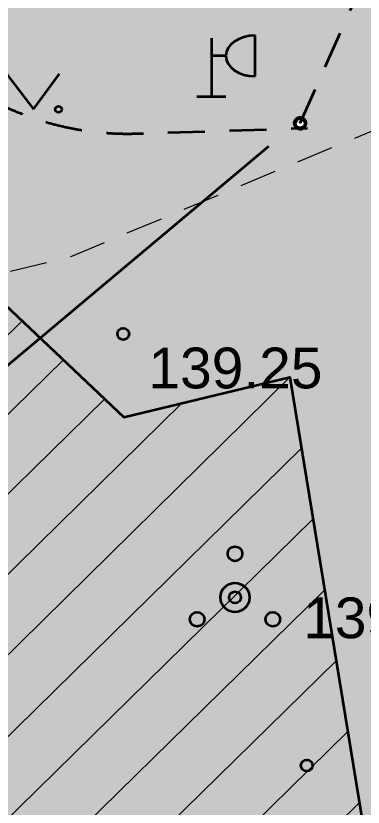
# Model space of a CAD drawing. Header units: millimetres. Extents: x 368386 to 996118, y -334862 to 250838.
# Drawn here: x 764866 to 770835, y -118726 to -105140 of the extents above; entities that cross this region are included whole.
import ezdxf

# ---------------------------------------------------------------- set-up
doc = ezdxf.new("R2010")
doc.units = ezdxf.units.MM
doc.header["$MEASUREMENT"] = 0
doc.linetypes.add('Long Dashed', pattern=[1058.3333015441901, 634.9999904632571, -423.333311080933])
doc.linetypes.add('Wipeout_Contour', pattern=[1000, 0, -1000])
for name, color, linetype, lineweight, true_color in [('New_       asendi fill_Pen_No__149', 7, 'Continuous', 25, 0x186722), ('New_MPKAABEL_Pen_No__3', 7, 'Continuous', 18, 0xff6600), ('New_Vesi_proj1_Pen_No__25', 7, 'Continuous', 35, 0x40a5ff), ('New_VTRASS_Pen_No__5', 7, 'Continuous', 25, 0x40a5ff)]:
    doc.layers.add(name, color=color, linetype=linetype, lineweight=lineweight, true_color=true_color)
for name, color, linetype, lineweight in [('New__PRONTEX_TEKST_Pen_No__7', 7, 'Continuous', 35), ('New_HALJASTUS#1_Pen_No__7', 7, 'Continuous', 35), ('New_Kanal_proj_kinnistu_Pen_No__7', 7, 'Continuous', 35), ('New_Kanal_proj_kinnistu_Pen_No__75', 6, 'Continuous', 20), ('New_korgus-EH2000#1_Pen_No__1', 7, 'Continuous', 13), ('New_korgus-EH2000#1_Pen_No__7', 7, 'Continuous', 35), ('New_POST_Pen_No__7', 7, 'Continuous', 35), ('New_PUU_Pen_No__7', 7, 'Continuous', 35), ('New_Vesi_elemendid_Pen_No__7', 7, 'Continuous', 35), ('New_VTRASS_Pen_No__6', 5, 'Continuous', 35)]:
    doc.layers.add(name, color=color, linetype=linetype, lineweight=lineweight)
doc.layers.add('New_Vesi_elemendid', color=7, linetype='Continuous')
doc.styles.add('GENERATED_STYLE_1', font='')
doc.styles.get('GENERATED_STYLE_1').set_extended_font_data('Arial')

msp = doc.modelspace()

# ---------------------------------------------------------------- hatches: boundary and pattern name
at = {"layer": 'New_       asendi fill_Pen_No__149', "linetype": 'Continuous', "lineweight": 0, "true_color": 0x061908}
h = msp.add_hatch(color=98, dxfattribs=at)
h.paths.add_polyline_path([(802345.6257092145, -38322.05182827363), (677945.6257091912, -100972.0518277148), (697685.6257091819, -113562.0518284972), (725141.8797725517, -157386.0399905721), (747105.6257092238, -214022.0518284599), (773035.6257092752, -233162.0518281246), (849485.6257092285, -225922.0518279011), (847735.6257092286, -145332.0518280502)])
h.paths.add_polyline_path([(757638.7082695107, -147399.2778626392, -0.0006564119768535498), (757597.248581513, -147430.1463600797)], flags=0)
h.paths.add_polyline_path([(781623.1830728371, -112523.2600048446, 0.0599555899640497), (781750.4009111881, -112778.3101978391, 0.7851663409812334), (783932.82217312, -111999.1406781342, 0.05995558996405283), (783869.7476740469, -111721.1899866295, 0.9999999999999997)], flags=0)

# ---------------------------------------------------------------- linework, layer by layer
at = {"layer": 'New__PRONTEX_TEKST_Pen_No__7', "color": 7, "linetype": 'Continuous', "lineweight": 35}
msp.add_line((769208.5334529943, -107382.7093881677), (755789.8228136433, -118631.1299014027), dxfattribs=at)
at = {"layer": 'New_HALJASTUS#1_Pen_No__7', "color": 7, "linetype": 'Continuous', "lineweight": 35}
for p, q in [((764708.9569072083, -106138.4333395521), (765172.36168688, -106745.13962447)), ((765172.36168688, -106745.13962447), (765617.9432058085, -106138.4333395521))]:
    msp.add_line(p, q, dxfattribs=at)
msp.add_circle((765600.1199450654, -106745.13962447), 55.00591521184057, dxfattribs=at)
at = {"layer": 'New_korgus-EH2000#1_Pen_No__7', "color": 7, "linetype": 'Continuous', "lineweight": 35}
for centre in [(766711.6257092527, -110601.0518283705), (768632.6257092257, -115125.0518285791), (769865.6257092331, -118010.0518283556)]:
    msp.add_circle(centre, 99.99999997671694, dxfattribs=at)
at = {"layer": 'New_POST_Pen_No__7', "color": 7, "linetype": 'Continuous', "lineweight": 35}
for p, q in [((768227.6257091977, -105525.0647668848), (768227.6257091977, -106525.0518280203)), ((768977.6114919765, -106178.5683031316), (768977.6114919765, -105478.5683038766))]:
    msp.add_line(p, q, dxfattribs=at)
at = {"layer": 'New_POST_Pen_No__7', "color": 7, "linetype": 'Continuous', "lineweight": 35, "flags": 128}
for points in [[(768477.6257091977, -105828.5812423686), (768227.6257091977, -105828.5812423686)], [(767977.6257091977, -106525.0518280203), (768477.6257091977, -106525.0518280203)]]:
    msp.add_lwpolyline(points, dxfattribs=at)
at = {"layer": 'New_POST_Pen_No__7', "color": 7, "linetype": 'Continuous', "lineweight": 35}
msp.add_ellipse((768977.6257091977, -105828.5812423686), major_axis=(499.9999994678156, 0), ratio=0.7000000000000001, start_param=1.570796326794897, end_param=4.71238898038469, dxfattribs=at)
at = {"layer": 'New_PUU_Pen_No__7', "color": 7, "linetype": 'Continuous', "lineweight": 35}
for centre, radius in [((768632.6257092257, -114375.0518285791), 125), ((768632.6257092257, -115125.0518285791), 250), ((767982.6257092024, -115500.0518285791), 125), ((769282.6257092489, -115500.0518285791), 125)]:
    msp.add_circle(centre, radius, dxfattribs=at)

# ---------------------------------------------------------------- texts
at = {"layer": 'New_korgus-EH2000#1_Pen_No__1', "color": 7, "linetype": 'Continuous', "lineweight": 13, "char_height": 700.0000000000001, "attachment_point": 1, "style": 'GENERATED_STYLE_1'}
for s, insert in [('\\A1;{\\pql;\\fArial|b0|i0|c0|p34; 139.25 }', (766873.0588568684, -110836.0358209843)), ('\\A1;{\\pql;\\fArial|b0|i0|c0|p34; 139.19 }', (769532.6257092489, -115125.0518284301))]:
    msp.add_mtext(s, dxfattribs=dict(at, insert=insert))

# ---------------------------------------------------------------- next in the draw order: wipeouts: each hides what was drawn before it
at = {"color": 254, "linetype": 'Wipeout_Contour', "lineweight": 0, "ltscale": 24868818.12206946}
msp.add_wipeout([(769652.2037983482, -107000.51585818929), (769657.1961679106, -107019.57100118799), (769665.8100846066, -107037.28604364497), (769677.7145205374, -107052.98020365936), (769692.4519948039, -107066.05036511374), (769709.4561546651, -107075.99424804849), (769728.0735396157, -107082.42971497876), (769747.5886941497, -107085.1094550575), (769767.2516616835, -107083.93048635972), (769786.3068056136, -107078.93811679733), (769804.0218472556, -107070.32419975204), (769819.7160075029, -107058.41976451976), (769832.7861687244, -107043.68228978766), (769842.7300517756, -107026.67813050849), (769849.1655189387, -107008.06074544144), (769851.8452587846, -106988.54559055818), (769850.666290436, -106968.88262267513), (769845.6739208737, -106949.82747967643), (769837.0600041776, -106932.11243721945), (769825.1555682468, -106916.41827720506), (769810.4180939804, -106903.34811575068), (769793.4139341192, -106893.40423281593), (769774.7965491685, -106886.96876588566), (769755.2813946345, -106884.28902580691), (769735.6184271007, -106885.4679945047), (769716.5632831707, -106890.46036406708), (769698.8482415286, -106899.07428111238), (769683.1540812814, -106910.97871634466), (769670.0839200598, -106925.71619107676), (769660.1400370087, -106942.72035035593), (769653.7045698456, -106961.33773542297), (769651.0248299997, -106980.85289030624)], dxfattribs=at).dxf.layer = 'New_Vesi_elemendid'

# ---------------------------------------------------------------- next in the draw order: hatches: boundary and pattern name
at = {"layer": 'New__PRONTEX_TEKST_Pen_No__7', "linetype": 'Continuous', "lineweight": 35}
msp.add_hatch(color=7, dxfattribs=at).paths.add_polyline_path([(769128.23199265, -107286.9144226546), (769783.3032480517, -106900.9006270329), (769288.8349132222, -107478.504354612)])
at = {"layer": 'New_Kanal_proj_kinnistu_Pen_No__75', "linetype": 'Continuous', "lineweight": 20}
h = msp.add_hatch(dxfattribs=at)
h.set_pattern_fill('JIS_LC_20_0001', color=6, style=0, pattern_type=2)
h.set_pattern_definition([(45, (-640525210.1040568, -6432847529.913312), (-707.1067811865477, 707.1067811865477), []), (45, (-640525190.1040568, -6432847529.913312), (-707.1067811865477, 707.1067811865477), [])])
h.paths.add_polyline_path([(828012.823012828, -100795.2954084734), (812637.8626403707, -71463.95242634512), (808033.9408392861, -74275.3324718336), (813845.9541281295, -88063.57640727708), (798437.4965517159, -91084.89229671011), (795197.261066463, -93029.41064956883), (790915.0717092521, -104103.9324053685), (789203.4379178035, -112199.5449108193), (790458.6368200212, -117957.6920545782), (786065.4406620265, -119325.9644950862), (782984.4943176099, -116817.4638846079), (771003.0498918454, -120067.1117822761), (769576.6903702711, -111344.3741244386), (766723.963441847, -112028.5110264207), (762728.9171956322, -108258.7016564916), (745099.0777096554, -100277.1112858439), (743276.9772676361, -100858.1137466366), (742307.0526352926, -103423.6247423227), (742763.4875245235, -104962.931066298), (745673.2693069457, -105076.9545654888), (747955.4476956214, -106502.2373912046), (755087.2610741603, -114141.759993055), (758399.6164812084, -125902.6605547527), (762792.812639203, -128069.0920320461), (765417.320151751, -131375.7503158535), (771921.5340791811, -133143.1022747541), (774032.5518486166, -130463.5691433335), (777341.7097235174, -126244.7283244813), (786926.8660527264, -125674.61492169), (800512.552927768, -119666.0535507957), (796062.3019156588, -112482.623581321), (798287.4293930904, -109803.0890864442)])

# ---------------------------------------------------------------- next in the draw order: linework, layer by layer
at = {"layer": 'New_Kanal_proj_kinnistu_Pen_No__7', "color": 7, "linetype": 'Continuous', "lineweight": 35, "flags": 128}
msp.add_lwpolyline([(758399.6164812084, -125902.6605547527), (755087.2610741603, -114141.759993055), (747955.4476956214, -106502.2373912046), (745673.2693069457, -105076.9545654888), (742763.4875245235, -104962.931066298), (742307.0526352926, -103423.6247423227), (743276.9772676361, -100858.1137466366), (745099.0777096554, -100277.1112858439), (762728.9171956322, -108258.7016564916), (766723.963441847, -112028.5110264207), (769576.6903702711, -111344.3741244386), (771003.0498918454, -120067.1117822761), (782984.4943176099, -116817.4638846079), (786065.4406620265, -119325.9644950862), (790458.6368200212, -117957.6920545782), (789203.4379178035, -112199.5449108193), (790915.0717092521, -104103.9324053685), (795197.261066463, -93029.41064956883), (798437.4965517159, -91084.89229671011), (813845.9541281295, -88063.57640727708)], dxfattribs=at)
at = {"layer": 'New_Kanal_proj_kinnistu_Pen_No__75', "color": 6, "linetype": 'Continuous', "lineweight": 20, "flags": 128}
msp.add_lwpolyline([(758399.6164812084, -125902.6605547527), (755087.2610741603, -114141.759993055), (747955.4476956214, -106502.2373912046), (745673.2693069457, -105076.9545654888), (742763.4875245235, -104962.931066298), (742307.0526352926, -103423.6247423227), (743276.9772676361, -100858.1137466366), (745099.0777096554, -100277.1112858439), (762728.9171956322, -108258.7016564916), (766723.963441847, -112028.5110264207), (769576.6903702711, -111344.3741244386), (771003.0498918454, -120067.1117822761), (782984.4943176099, -116817.4638846079), (786065.4406620265, -119325.9644950862), (790458.6368200212, -117957.6920545782), (789203.4379178035, -112199.5449108193), (790915.0717092521, -104103.9324053685), (795197.261066463, -93029.41064956883), (798437.4965517159, -91084.89229671011), (813845.9541281295, -88063.57640727708)], dxfattribs=at)
at = {"layer": 'New_MPKAABEL_Pen_No__3', "color": 30, "linetype": 'Long Dashed', "lineweight": 18, "true_color": 0xff6600, "flags": 128}
msp.add_lwpolyline([(729037.9193580553, -91955.05289501796), (730285.625709275, -92121.05182792345), (731917.6257092583, -93847.05182771484), (735368.6257092592, -98860.05182798306), (741960.6257092052, -106487.0518283109), (749785.625709275, -111755.0518284673), (757822.6257091698, -111239.0518277074), (765826.6257092434, -109266.0518284077), (771499.6257091949, -106902.0518283481), (774593.6257092359, -105248.0518282513), (774558.8441379911, -103746.5534354682)], dxfattribs=at)
at = {"layer": 'New_Vesi_elemendid_Pen_No__7', "color": 7, "linetype": 'Continuous', "lineweight": 35}
msp.add_line((769751.4350443921, -106984.6992404322), (769751.4850444236, -106984.6992404322), dxfattribs=at)
at = {"layer": 'New_Vesi_elemendid_Pen_No__7', "color": 7, "linetype": 'Continuous', "lineweight": 35, "flags": 128}
msp.add_lwpolyline([(769652.2037983482, -107000.5158581893), (769657.1961679106, -107019.571001188), (769665.8100846066, -107037.2860436449), (769677.7145205374, -107052.9802036593), (769692.4519948039, -107066.0503651137), (769709.4561546651, -107075.9942480485), (769728.0735396157, -107082.4297149787), (769747.5886941497, -107085.1094550575), (769767.2516616835, -107083.9304863597), (769786.3068056136, -107078.9381167973), (769804.0218472556, -107070.324199752), (769819.7160075029, -107058.4197645197), (769832.7861687244, -107043.6822897876), (769842.7300517756, -107026.6781305085), (769849.1655189387, -107008.0607454414), (769851.8452587846, -106988.5455905581), (769850.666290436, -106968.8826226751), (769845.6739208737, -106949.8274796764), (769837.0600041776, -106932.1124372194), (769825.1555682468, -106916.418277205), (769810.4180939804, -106903.3481157506), (769793.4139341192, -106893.4042328159), (769774.7965491685, -106886.9687658856), (769755.2813946345, -106884.2890258069), (769735.6184271007, -106885.4679945047), (769716.5632831707, -106890.4603640671), (769698.8482415286, -106899.0742811123), (769683.1540812814, -106910.9787163446), (769670.0839200598, -106925.7161910767), (769660.1400370087, -106942.7203503559), (769653.7045698456, -106961.3377354229), (769651.0248299997, -106980.8528903062)], close=True, dxfattribs=at)
at = {"layer": 'New_Vesi_elemendid_Pen_No__7', "color": 7, "linetype": 'Continuous', "lineweight": 35}
for radius in [99.99999997671694, 89.99999996740371, 79.99999995809048, 79.99999995809048, 79.99999995809048]:
    msp.add_circle((769751.4350443921, -106984.6992404322), radius, dxfattribs=at)
at = {"layer": 'New_Vesi_proj1_Pen_No__25', "color": 161, "linetype": 'Long Dashed', "lineweight": 35, "true_color": 0x40a5ff}
msp.add_lwpolyline([(769751.4350443921, -106984.6992404322), (772091.6904870496, -101726.2898772145)], dxfattribs=at)
at = {"layer": 'New_VTRASS_Pen_No__5', "color": 161, "linetype": 'Long Dashed', "lineweight": 25, "true_color": 0x40a5ff, "flags": 128}
msp.add_lwpolyline([(769751.4350443921, -106984.6992404322), (772091.6904870496, -101726.2898772145)], dxfattribs=at)
at = {"layer": 'New_VTRASS_Pen_No__6', "color": 5, "linetype": 'Long Dashed', "lineweight": 35, "flags": 128}
msp.add_lwpolyline([(728609.625709181, -91697.05182827363), (728745.9392845009, -91524.60143297265, -0.2161513680444648), (730422.4639151322, -91436.78521692107), (732791.6257092108, -92350.05182820658), (743422.6257092629, -97458.05182821403), (749892.625709235, -100192.0518283854), (755413.6257091847, -102565.0518280576), (764748.8932895318, -106730.1418422843, 0.1133623357007364), (766945.4241565506, -107161.4708532701), (769876.6257091735, -107068.0518285493)], format="xyb", dxfattribs=at)

doc.saveas('drawing.dxf')
